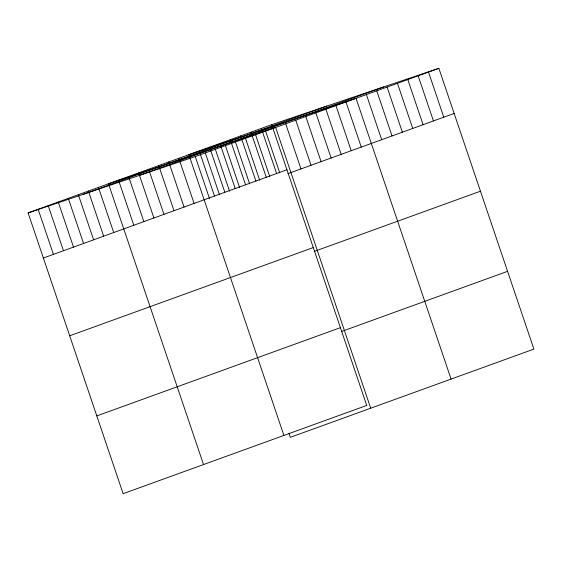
<?xml version="1.0" encoding="UTF-8"?>
<svg xmlns="http://www.w3.org/2000/svg" width="562" height="562" viewBox="0 0 562 562"><rect width="100%" height="100%" fill="white"/><g stroke="black" fill="none" stroke-linecap="round" stroke-linejoin="round"><path stroke-width="0.84" d="M271.692 124.666L366.726 405.441L123.134 493.675L28.1 212.907L271.692 124.666L438.866 68.325L533.9 349.093L290.308 437.334L288.91 433.197M83.267 194.312L326.859 106.078M140.107 175.154L383.698 86.92M28.1 212.907L195.274 156.559L438.866 68.325M43.372 258.028L286.964 169.787M287.835 173.686L454.138 113.447M69.695 335.788L313.287 247.554M314.158 251.453L480.461 191.213M96.812 415.908L340.403 327.674M341.282 331.573L507.577 271.334M428.511 72.076L443.783 117.198M418.156 75.828L433.435 120.949M407.808 79.572L423.081 124.694M397.453 83.324L412.726 128.445M387.099 87.075L402.371 132.196M376.751 90.826L392.023 135.948M366.396 94.578L381.668 139.699M451.075 379.097L356.041 98.322L188.874 154.669L283.908 435.438M345.995 101.968L361.268 147.089M335.95 105.607L351.222 150.728M325.897 109.246L341.169 154.367M315.851 112.885L331.123 158.006M305.805 116.524L321.078 161.645M295.752 120.163L311.025 165.284M285.707 123.802L300.979 168.923M370.695 408.216L275.654 127.441L108.487 183.788L203.521 464.556M265.608 131.087L279.771 172.92M261.337 128.417L276.616 173.539M255.562 134.725L269.725 176.566M250.989 132.168L266.262 177.29M245.51 138.364L259.672 180.205M240.634 135.92L255.907 181.041M235.464 142.003L249.626 183.844M230.28 139.671L245.552 184.793M225.418 145.642L239.581 187.483M219.932 143.415L235.204 188.537M215.365 149.281L229.528 191.122M209.577 147.167L224.849 192.288M205.32 152.92L219.482 194.761M199.222 150.918L214.494 196.04M195.274 156.559L209.436 198.4M178.821 158.308L194.094 203.43M168.776 161.947L184.048 207.069M158.73 165.586L174.002 210.708M148.677 169.225L163.949 214.347M138.631 172.864L153.904 217.993M128.579 176.51L143.858 221.632M118.533 180.149L133.805 225.271M98.434 187.427L113.714 232.549M88.389 191.066L103.661 236.188M78.343 194.705L93.615 239.826M68.29 198.344L83.562 243.465M58.244 201.983L73.517 247.104M48.199 205.629L63.471 250.75M38.146 209.268L53.418 254.389"/></g></svg>
